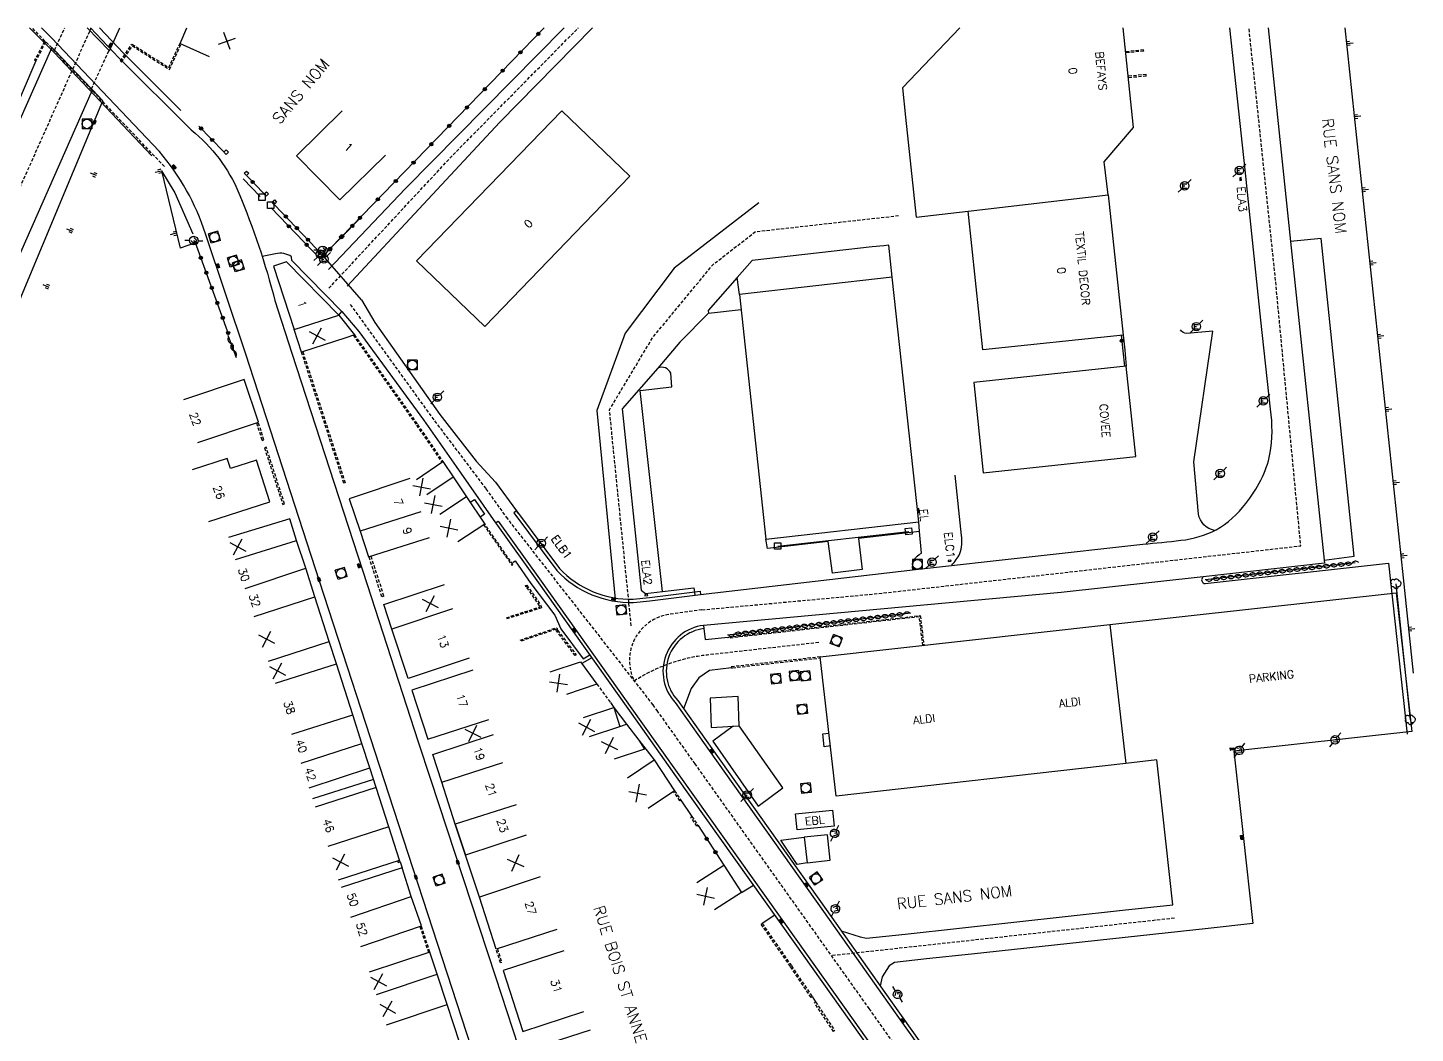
# Model space of a CAD drawing. Header units: millimetres. Extents: x 169000 to 170001, y 126000 to 127001.
# Drawn here: x 169343.9 to 169560.7, y 126842.9 to 127000 of the extents above; entities that cross this region are included whole.
import ezdxf
from ezdxf.enums import TextEntityAlignment as Align

# ---------------------------------------------------------------- set-up
doc = ezdxf.new("R2010")
doc.units = ezdxf.units.MM
doc.linetypes.add('DASHED', pattern=[0.75, 0.5, -0.25])
doc.layers.get('0').update_dxf_attribs({"linetype": 'CONTINUOUS'})
for name, color, linetype in [('W0001', 6, 'DASHED'), ('W0008', 7, 'CONTINUOUS'), ('W0100', 7, 'CONTINUOUS'), ('W0112', 1, 'DASHED'), ('W0120', 7, 'CONTINUOUS'), ('W0122', 7, 'DASHED'), ('W0211', 2, 'CONTINUOUS'), ('W0300', 7, 'CONTINUOUS'), ('W0302', 3, 'CONTINUOUS'), ('W0310', 3, 'CONTINUOUS'), ('W0322', 7, 'CONTINUOUS'), ('W0330', 7, 'CONTINUOUS'), ('W0334', 7, 'CONTINUOUS'), ('W0400', 7, 'CONTINUOUS'), ('W0420', 7, 'CONTINUOUS'), ('W0471', 7, 'CONTINUOUS'), ('W0984', 7, 'CONTINUOUS'), ('W0989', 7, 'CONTINUOUS'), ('W0991', 7, 'CONTINUOUS'), ('W1102', 7, 'CONTINUOUS')]:
    doc.layers.add(name, color=color, linetype=linetype)
doc.styles.get("Standard").update_dxf_attribs({"font": 'romans.shx', "width": 0.85})

# ---------------------------------------------------------------- blocks, each defined once
blk = doc.blocks.new('t211o')
at = {"color": 0, "linetype": 'Continuous'}
for p, q in [((-0.29, 0.5), (-0.29, 0)), ((0, 1), (0, 0)), ((0.29, 0.5), (0.29, 0))]:
    blk.add_line(p, q, dxfattribs=at)
blk = doc.blocks.new('t991o')
at = {"color": 0, "linetype": 'Continuous'}
for p, q in [((-1, 1), (1, -1)), ((-1, -1), (1, 1))]:
    blk.add_line(p, q, dxfattribs=at)
blk = doc.blocks.new('T400')
for p, q in [((-0.15, 0.3), (0.15, 0.3)), ((-0.15, -0.25), (-0.15, 0.3)), ((-0.15, 0.15), (0.15, 0.15)), ((-0.15, 0), (0.15, 0)), ((0.15, 0.3), (0.15, -0.25)), ((-0.15, -0.15), (0.15, -0.15)), ((-0.15, -0.25), (-0.15, -0.3)), ((-0.15, -0.3), (0.15, -0.3)), ((0.15, -0.3), (0.15, -0.25))]:
    blk.add_line(p, q)
blk = doc.blocks.new('T420')
for p, q in [((0.75, 0.75), (-0.75, 0.75)), ((-0.75, 0.75), (-0.75, -0.75)), ((0.75, 0.75), (0.75, -0.75)), ((0.75, -0.75), (-0.75, -0.75))]:
    blk.add_line(p, q)
blk.add_ellipse((0, 0), major_axis=(-0.53, 0.53), ratio=1, start_param=3.926991, end_param=10.210176)
blk = doc.blocks.new('T471')
for p, q in [((-0.333334, 0.333334), (-0.333334, -0.333334)), ((-0.333334, 0.333334), (0.333334, 0.333334)), ((-0.333334, 0), (0, 0)), ((0.500001, 0.500001), (1.000002, 1.000002)), ((-0.500001, -0.500001), (-1.000002, -1.000002)), ((-0.333334, -0.333334), (0.333334, -0.333334))]:
    blk.add_line(p, q)
blk.add_ellipse((0, 0), major_axis=(0.471405, 0.471405), ratio=1, start_param=5.4977871438, end_param=11.780972451)
blk = doc.blocks.new('t322o')
at = {"color": 0, "linetype": 'Continuous'}
for radius in [0.25, 0.15]:
    blk.add_circle((0, 0), radius, dxfattribs=at)
blk = doc.blocks.new('t310o')
at = {"color": 0, "linetype": 'Continuous'}
for centre, start, end in [((-0.5, 0.38), 216.8699, 323.1304), ((0.5, -0.37), 36.8699, 143.1303)]:
    blk.add_arc(centre, 0.625, start, end, dxfattribs=at)
blk = doc.blocks.new('T300')
for p, q in [((-0.8, 0.51), (-0.86, 0.34)), ((-0.86, 0.34), (-0.86, 0.17)), ((-0.86, 0.17), (-0.74, 0.06)), ((-0.69, 0.63), (-0.8, 0.51)), ((-0.8, -0.06), (-0.74, 0.06)), ((-0.74, 0.06), (-0.69, 0.11)), ((-0.57, 0.69), (-0.69, 0.63)), ((-0.46, 0.69), (-0.57, 0.69)), ((-0.29, 0.63), (-0.46, 0.69)), ((-0.29, 0.63), (-0.17, 0.74)), ((-0.23, 0.57), (-0.29, 0.63)), ((-0.17, 0.74), (-0.06, 0.8)), ((-0.06, 0.8), (0.06, 0.8)), ((0.06, 0.8), (0.23, 0.74)), ((0.23, 0.74), (0.34, 0.63)), ((0.34, 0.63), (0.4, 0.51)), ((0.46, 0.46), (0.34, 0.46)), ((0.4, 0.51), (0.4, 0.46)), ((0.57, 0.4), (0.46, 0.46)), ((0.57, 0.4), (0.69, 0.29)), ((0.69, 0.29), (0.74, 0.17)), ((0.74, 0.06), (0.69, -0.17)), ((0.74, 0.17), (0.74, 0.06)), ((-0.8, -0.17), (-0.8, -0.06)), ((-0.8, -0.23), (-0.8, -0.17)), ((-0.74, -0.34), (-0.8, -0.23)), ((-0.69, -0.4), (-0.74, -0.34)), ((-0.51, -0.46), (-0.69, -0.4)), ((-0.4, -0.46), (-0.51, -0.46)), ((-0.4, -0.46), (-0.34, -0.46)), ((-0.34, -0.46), (-0.34, -0.4)), ((-0.34, -0.51), (-0.34, -0.46)), ((-0.29, -0.63), (-0.34, -0.51)), ((-0.17, -0.74), (-0.29, -0.63)), ((-0.06, -0.8), (-0.17, -0.74)), ((0.06, -0.8), (-0.06, -0.8)), ((0.17, -0.74), (0.06, -0.8)), ((0.23, -0.69), (0.17, -0.74)), ((0.29, -0.46), (0.23, -0.46)), ((0.29, -0.63), (0.23, -0.69)), ((0.46, -0.4), (0.29, -0.46)), ((0.34, -0.51), (0.29, -0.63)), ((0.34, -0.51), (0.34, -0.46)), ((0.57, -0.34), (0.46, -0.4)), ((0.63, -0.29), (0.57, -0.34)), ((0.69, -0.17), (0.63, -0.29))]:
    blk.add_line(p, q)
blk = doc.blocks.new('t112o')
at = {"color": 0, "linetype": 'Continuous'}
for p, q in [((-0.5, 0.5), (0.5, 0.5)), ((-0.5, -0.5), (-0.5, 0.5)), ((0.5, 0.5), (0.5, -0.5)), ((0.5, -0.5), (-0.5, -0.5))]:
    blk.add_line(p, q, dxfattribs=at)

msp = doc.modelspace()

# ---------------------------------------------------------------- linework, layer by layer
at = {"layer": 'W0001'}
msp.add_lwpolyline([(169253.72, 126774.11), (169282.42, 126839.21), (169301.69, 126882.71), (169317.47, 126918.37), (169333.82, 126955.18), (169353.82, 127000)], dxfattribs=at)
at = {"layer": 'W0001', "flags": 128}
for points in [[(169390.94, 126959.3), (169398.35, 126967.26), (169410.28, 126980.07), (169429.92, 127000)], [(169449.23, 126909.07), (169476.74, 126911.61), (169484.95, 126912.53), (169518.47, 126916.32), (169542.78, 126919.06), (169538.85, 126960.47), (169534.7, 127000)], [(169438.17, 126906.58), (169437.69, 126911.43), (169434.78, 126940.32), (169441.51, 126951.57), (169450.99, 126963.04), (169457.59, 126968.15), (169468.26, 126969.35), (169479.92, 126970.65)], [(169523.05, 126860.89), (169469.43, 126855.03)]]:
    msp.add_lwpolyline(points, dxfattribs=at)
at = {"layer": 'W0001'}
msp.add_lwpolyline([(169394.28, 126956.77), (169407.01, 126939.17), (169415.47, 126927.98), (169418.62, 126923.56), (169441.55, 126894.23), (169442.17, 126893.35), (169448.09, 126885.03), (169466.35, 126859.36), (169475.3, 126846.77), (169494.34, 126819.94), (169499.08, 126813.27), (169502.34, 126808.55, -0.063994), (169506.82, 126798.84), (169507.98, 126793.52), (169510.99, 126774.3), (169515.48, 126745.45), (169518.56, 126729.46), (169522.15, 126710.87, -0.231483), (169517.92, 126690.83, -0.13711), (169506.75, 126683.21), (169502.57, 126681.85)], format="xyb", dxfattribs=at)
at = {"layer": 'W0001', "flags": 128}
for points in [[(169449.23, 126909.07), (169444.17, 126908.36, 0.51001), (169438.64, 126897.95, -0.210355)], [(169467.47, 126903.96), (169450.05, 126902.01, 0.115489), (169438.64, 126897.95, 2.273641)]]:
    msp.add_lwpolyline(points, format="xyb", dxfattribs=at)
at = {"layer": 'W0008'}
for p, q in [((169356.68, 126996.38), (169358.28, 127000)), ((169347.65, 126996.93), (169348.07, 126996.49)), ((169356.68, 126996.38), (169356.61, 126996.45)), ((169353.84, 126990.48), (169354, 126990.31)), ((169354, 126990.31), (169355.64, 126988.6)), ((169396.04, 126957.48), (169390.07, 126964.37)), ((169455.08, 126958.33), (169454.75, 126960.98)), ((169450.27, 126955.43), (169455.34, 126955.98)), ((169483.21, 126921.32), (169483.1, 126922.82))]:
    msp.add_line(p, q, dxfattribs=at)
for points in [[(169499.55, 126587.49, 0.010625), (169490.97, 126605.98, -0.021146), (169474.46, 126653.36), (169462.6, 126689.69), (169451.25, 126724.41), (169443.9, 126746.88), (169435.96, 126771.14), (169430.48, 126787.87), (169421.45, 126815.37), (169410.21, 126849.91), (169400.36, 126880.11), (169389.49, 126913.53), (169377.94, 126949), (169371.64, 126967.8, 0.102233), (169364.46, 126980.66), (169347.6, 126998.44), (169346.05, 127000)], [(169353.68, 127000), (169358.14, 126995.28), (169369.45, 126984.04, -0.124894), (169376.87, 126974.17, -0.037063), (169382.5, 126957.39), (169385.16, 126949.17), (169396.9, 126913.01), (169404.88, 126888.43), (169406.8, 126882.61), (169416.96, 126851.73), (169427.6, 126819.23), (169453.71, 126739.56), (169462.97, 126711.08), (169471.88, 126683.79)], [(169392.47, 126955.1), (169392.98, 126955.65), (169385.13, 126963.66), (169385.12, 126964.22, 0.216833), (169382.6, 126964.69), (169380.52, 126964.29)], [(169420.24, 126924.51), (169419.83, 126924.2), (169426.57, 126915.2, 0.212337), (169438.53, 126910.21), (169441.07, 126910.47), (169448.99, 126911.49)], [(169416.99, 126922.66), (169417.4, 126922.93), (169423.83, 126913.92), (169429.71, 126905.65), (169439.7, 126891.6), (169445.62, 126883.27), (169463.88, 126857.61), (169472.83, 126845.02), (169491.87, 126818.18), (169496.59, 126811.53), (169499.8, 126806.88, -0.06272), (169503.89, 126798.06), (169505, 126792.96), (169508, 126773.83), (169512.49, 126744.93), (169515.58, 126728.89), (169519.2, 126710.21, -0.231824), (169515.56, 126692.74, -0.136305), (169505.8, 126686.09), (169501.69, 126684.74)], [(169449.46, 126906.64, 0.608473), (169445.04, 126894.57), (169450.37, 126887.1), (169468.23, 126861.95), (169478.28, 126847.72), (169497.47, 126820.71), (169502.81, 126813.25, -0.102497), (169510.38, 126796.72), (169511.33, 126791.73), (169513.97, 126774.87), (169517.99, 126748.43), (169518.48, 126745.38), (169519.06, 126742.36), (169521.43, 126730.34), (169524.37, 126715.35), (169527.68, 126698.31, -0.235314), (169524.69, 126687.57, -0.048632), (169519.42, 126684.29), (169503.43, 126679.04)]]:
    msp.add_lwpolyline(points, format="xyb", dxfattribs=at)
at = {"layer": 'W0008', "flags": 128}
for points in [[(169390.89, 126962.22), (169402.92, 126974.88), (169427.69, 127000)], [(169432.15, 127000), (169417.63, 126985.27), (169393.78, 126959.64)], [(169458.11, 126972.65), (169444.91, 126962.44), (169437.23, 126952.28), (169432.81, 126940.19), (169435.65, 126910.72)], [(169478.95, 126961.04), (169478.41, 126966.04), (169477.63, 126965.95), (169475.84, 126965.75), (169457.07, 126963.65), (169454.75, 126960.98), (169450.21, 126955.85), (169450.27, 126955.43), (169445.79, 126950.86), (169442.32, 126946.83)], [(169546.45, 126916.84), (169551.15, 126917.47), (169545.97, 126967.09), (169541.16, 126966.62)], [(169515.01, 126952), (169515.28, 126949.61), (169515.52, 126947.15)], [(169527.51, 126914.24), (169505.35, 126911.78), (169449.46, 126906.64)], [(169454.1, 126890.89), (169450.92, 126888.54), (169458.02, 126878.42), (169461.85, 126881.24), (169455.02, 126890.94)], [(169465.65, 126869.57), (169464.11, 126869.28), (169461.54, 126873.1), (169465.22, 126873.55)]]:
    msp.add_lwpolyline(points, dxfattribs=at)
for points in [[(169448.99, 126911.49), (169482.6, 126915.36), (169518.13, 126919.33, 0.0074), (169524.05, 126919.93, 0.0898), (169529.58, 126921.57, 0.0996), (169534.18, 126925.66, 0.0517), (169536.55, 126929.34, 0.0666), (169537.97, 126933.4, 0.0765), (169538.07, 126940.42), (169536.54, 126954.31), (169534.09, 126977.78), (169531.71, 127000)], [(169537.68, 127000), (169541.16, 126966.62), (169546.45, 126916.84), (169546.49, 126916.36), (169527.51, 126914.24, 0.1407), (169527.29, 126913.74, 0.213), (169527.51, 126913.29, 0.2063), (169527.87, 126913.16), (169556.49, 126916.34), (169559.42, 126889.65)], [(169529.29, 126921.47, -0.3128), (169526.81, 126924.02), (169526.09, 126932.2), (169529.02, 126952.58), (169524.97, 126952.23, -0.2237), (169523.97, 126952.83)], [(169443.07, 126911.93), (169439.57, 126943.32), (169444.54, 126943.9), (169444.36, 126946.02, 0.4285), (169442.32, 126946.83), (169436.75, 126940.46), (169439.73, 126912.13), (169440.39, 126911.61), (169443.07, 126911.93), (169447.98, 126912.5), (169448.13, 126911.43)], [(169488.25, 126916.07, 0.0831), (169489.53, 126917.85, 0.1221), (169489.77, 126920.68), (169488.78, 126930.11)], [(169482.15, 126915.31, -0.3262), (169483.51, 126917.94), (169483.21, 126921.32), (169473.67, 126920.19), (169474.24, 126915.37), (169469.6, 126914.78), (169468.95, 126919.72), (169459.47, 126918.67), (169459.23, 126920.1)]]:
    msp.add_lwpolyline(points, format="xyb", dxfattribs=at)
at = {"layer": 'W0008'}
for points in [[(169347.65, 126996.93), (169328.18, 126953), (169314.7, 126922.65)], [(169305.58, 126881.02), (169320.25, 126914.09), (169339.45, 126957.37), (169354, 126990.31)], [(169308.64, 126880.54), (169322.12, 126910.98), (169341.64, 126954.98), (169355.64, 126988.6)], [(169396.04, 126957.48), (169398.13, 126953.96), (169408.3, 126939.58), (169413.96, 126932.28), (169416.95, 126929.02), (169420.24, 126924.51)], [(169392.98, 126955.65), (169395.61, 126952.56), (169405.72, 126938.76), (169410.81, 126931.47), (169416.99, 126922.66)], [(169512.97, 126906.77), (169557.7, 126911.74), (169560.11, 126890.06), (169532.34, 126886.98), (169533.77, 126873.79), (169535.27, 126860.07), (169528.31, 126859.31), (169491.34, 126855.27), (169484.33, 126854.53), (169479.3, 126853.98), (169478.46, 126853.45), (169477.4, 126851.75), (169477.06, 126850.31)], [(169470.97, 126858.92), (169473.94, 126857.97), (169474.94, 126857.8), (169480.95, 126858.4), (169514.94, 126862.15), (169522.81, 126863.01), (169521.16, 126877.67), (169520.3, 126885.65), (169515.43, 126885.08)]]:
    msp.add_lwpolyline(points, dxfattribs=at)
at = {"layer": 'W0008', "flags": 128}
msp.add_lwpolyline([(169454.86, 126895.52), (169450.49, 126895.29), (169450.65, 126890.71), (169455.02, 126890.94)], close=True, dxfattribs=at)
at = {"layer": 'W0100'}
for p, q in [((169367.69, 126997.55), (169368.77, 127000)), ((169367.69, 126997.55), (169372.26, 126995.52)), ((169410.68, 126875.56), (169412.27, 126870.72))]:
    msp.add_line(p, q, dxfattribs=at)
at = {"layer": 'W0100', "flags": 128}
for points in [[(169489.5, 127000), (169480.56, 126990.62), (169481.04, 126986.02), (169482.67, 126970.4), (169490.82, 126971.35)], [(169512.7, 126973.91), (169512.06, 126979.04), (169516.64, 126984.41), (169515.02, 127000)], [(169512.7, 126973.91), (169515.01, 126952), (169493.1, 126949.69), (169490.82, 126971.35)]]:
    msp.add_lwpolyline(points, dxfattribs=at)
at = {"layer": 'W0100'}
for points in [[(169399.78, 126980.12), (169392.65, 126973.11), (169385.88, 126980), (169393.01, 126987.01)], [(169392.47, 126955.1), (169384.32, 126963.42), (169382.28, 126962.75), (169385.53, 126952.87), (169392.47, 126955.1)], [(169393.61, 126951.54), (169386.67, 126949.32), (169385.53, 126952.87), (169392.47, 126955.1)], [(169392.47, 126955.12), (169394.93, 126952.03), (169393.61, 126951.54)], [(169370.44, 126935.21), (169379.92, 126938.37), (169377.7, 126945.04), (169368.21, 126941.88)], [(169372.21, 126922.87), (169381.72, 126925.95), (169379.62, 126932.45), (169375.58, 126931.14), (169375.07, 126932.71), (169369.6, 126930.94)], [(169404.63, 126929.42), (169408.76, 126932.23), (169410.37, 126929.87), (169412.46, 126926.73), (169415.28, 126922.45), (169411.1, 126919.7)], [(169403.6, 126929.61), (169394.13, 126926.42), (169395.83, 126921.36), (169397.11, 126917.34), (169406.64, 126920.37)], [(169387.84, 126881.28), (169397.35, 126884.39), (169396.11, 126888.18), (169394.66, 126892.68), (169392.12, 126900.64), (169391.01, 126904.14), (169388.77, 126911.08), (169387.35, 126915.56), (169385.89, 126919.91), (169384.83, 126923.31), (169375.28, 126920.35)], [(169412.84, 126901.51), (169403.34, 126898.36), (169400.78, 126906.07), (169399.51, 126909.9), (169409, 126913.05)], [(169449.53, 126906.14), (169449.71, 126904.41), (169453.33, 126904.8)], [(169425.52, 126899.36), (169430.26, 126900.96), (169432.82, 126897.47), (169428.09, 126895.86)], [(169413.42, 126899.62), (169403.91, 126896.51), (169406.41, 126888.85), (169415.92, 126891.95)], [(169453.83, 126900), (169450.38, 126899.6), (169448.73, 126898.45), (169447.55, 126896.8), (169446.34, 126893.6)], [(169430.74, 126892.23), (169435.47, 126893.83), (169436.4, 126890.86), (169437.45, 126891.19), (169439.38, 126888.71), (169440.23, 126887.32), (169435.5, 126885.72)], [(169426.58, 126859.14), (169417.06, 126856.07), (169414.45, 126864.17), (169412.27, 126870.72), (169410.68, 126875.56), (169408.57, 126882.17), (169407.16, 126886.48), (169416.66, 126889.6)], [(169437.59, 126882.83), (169441.75, 126885.61), (169444.96, 126880.81), (169440.81, 126878.03)], [(169392.46, 126866.88), (169401.97, 126869.97), (169400.29, 126875.15), (169398.31, 126881.29), (169388.79, 126878.23)], [(169403.81, 126864.29), (169402.4, 126868.74), (169392.87, 126865.71)], [(169448.43, 126866.47), (169452.64, 126869.18), (169455.4, 126864.89), (169451.19, 126862.19)], [(169395.93, 126856.45), (169405.39, 126859.69), (169403.81, 126864.29)], [(169401.92, 126838.23), (169411.42, 126841.36), (169409.44, 126847.39), (169407.86, 126852.13), (169406.73, 126855.58), (169397.23, 126852.46)], [(169427.66, 126855.81), (169418.16, 126852.71), (169421.25, 126843.22), (169430.76, 126846.32)], [(169431.74, 126843.41), (169422.24, 126840.31), (169425.06, 126831.65), (169425.98, 126828.85), (169427.13, 126825.2), (169428.32, 126821.54), (169429.67, 126817.6), (169431.15, 126813.11), (169433.47, 126806), (169436.42, 126797), (169437.23, 126794.61), (169446.7, 126797.82)]]:
    msp.add_lwpolyline(points, dxfattribs=at)
at = {"layer": 'W0100', "flags": 128}
for points in [[(169415.29, 126953.32), (169437.97, 126976.79), (169427.31, 126987.04), (169404.64, 126963.6)], [(169533.51, 126976.17), (169533.48, 126976.59), (169533.24, 126976.57), (169533.26, 126976.15)], [(169455.08, 126958.33), (169459.23, 126920.1), (169483.1, 126922.82), (169478.95, 126961.04)], [(169493.18, 126930.48), (169517.01, 126933.02), (169515.52, 126947.15), (169491.69, 126944.6)], [(169482.95, 126924.26), (169483.2, 126924.28), (169483.13, 126924.89), (169482.88, 126924.86)], [(169487.67, 126916.8), (169487.71, 126916.6), (169488.15, 126916.66), (169488.11, 126916.85)], [(169440.73, 126911.51), (169440.28, 126911.43), (169440.31, 126911.25), (169440.76, 126911.33)], [(169468.84, 126873.93), (169465.22, 126873.55), (169465.65, 126869.57), (169469.27, 126869.95)]]:
    msp.add_lwpolyline(points, close=True, dxfattribs=at)
at = {"layer": 'W0100'}
for points in [[(169424.26, 126919.19), (169424.47, 126918.81), (169424.64, 126918.91), (169424.43, 126919.29)], [(169470.18, 126879.95), (169467.72, 126901.72), (169512.97, 126906.77), (169515.43, 126885.08)], [(169464.1, 126874.68), (169463.82, 126877.2), (169469.61, 126877.78), (169469.89, 126875.27)]]:
    msp.add_lwpolyline(points, close=True, dxfattribs=at)
at = {"layer": 'W0112'}
for p, q in [((169348.07, 126996.49), (169349.68, 127000)), ((169346.49, 126997.84), (169344.97, 126994.92)), ((169346.67, 126997.75), (169345.15, 126994.83)), ((169346.67, 126997.75), (169346.49, 126997.84)), ((169353.84, 126990.48), (169356.61, 126996.45)), ((169518.22, 126996.54), (169515.41, 126996.25)), ((169518.24, 126996.35), (169515.43, 126996.05)), ((169518.24, 126996.35), (169518.22, 126996.54)), ((169345.15, 126994.83), (169344.97, 126994.92)), ((169358.39, 126994.76), (169358.56, 126994.65)), ((169518.63, 126992.71), (169515.81, 126992.42)), ((169518.65, 126992.46), (169515.84, 126992.17)), ((169518.65, 126992.46), (169518.63, 126992.71)), ((169406.54, 126855.51), (169405.2, 126859.63)), ((169406.73, 126855.58), (169405.39, 126859.69))]:
    msp.add_line(p, q, dxfattribs=at)
for points in [[(169358.39, 126994.76), (169360.18, 126997.44), (169365.93, 126993.79), (169367.69, 126997.55)], [(169358.56, 126994.65), (169360.24, 126997.17), (169366.02, 126993.49), (169367.87, 126997.47)], [(169385.72, 126952.93), (169385.72, 126952.93)], [(169394.74, 126951.96), (169404.62, 126937.93), (169408.6, 126932.12)], [(169394.93, 126952.03), (169404.78, 126938.04), (169408.76, 126932.23)], [(169386.87, 126949.38), (169393.48, 126928.92), (169393.29, 126928.86), (169386.68, 126949.32)], [(169379.62, 126938.26), (169380.51, 126935.52), (169380.8, 126935.61), (169379.91, 126938.35)], [(169415.11, 126922.34), (169419.43, 126916.18), (169419.54, 126916.01), (169419.7, 126916.14), (169415.28, 126922.45)], [(169397.49, 126917.45), (169399.52, 126911.19), (169399.23, 126911.1), (169397.2, 126917.36)], [(169418.67, 126907.84), (169423.92, 126909.52), (169423.87, 126909.68), (169421.79, 126912.71), (169421.72, 126912.68), (169421.66, 126912.87), (169421.87, 126912.94), (169424.05, 126909.77), (169424.18, 126909.39), (169418.74, 126907.65)], [(169483.73, 126903.51), (169483.19, 126907.98), (169453.35, 126904.63), (169453.33, 126904.8), (169483.34, 126908.17), (169483.9, 126903.53)], [(169420.81, 126904.34), (169426.54, 126906.28), (169426.68, 126905.88), (169429.58, 126902.04), (169429.42, 126901.92), (169426.51, 126905.79), (169426.42, 126906.03), (169420.87, 126904.15)], [(169467.72, 126901.72), (169453.81, 126900.17), (169453.83, 126900), (169454, 126900.02), (169467.74, 126901.55)], [(169432.82, 126897.47), (169434.92, 126894.59)], [(169444.96, 126880.81), (169445.95, 126879.33), (169445.79, 126879.22), (169444.79, 126880.7)], [(169401.68, 126869.87), (169401.78, 126869.59), (169402.06, 126869.69), (169401.97, 126869.97)], [(169466.28, 126848.53), (169463.05, 126853.36), (169458.47, 126859.95), (169458.64, 126860.06), (169463.21, 126853.47), (169466.45, 126848.65), (169466.28, 126848.53)], [(169417.26, 126856.13), (169417.95, 126854), (169417.76, 126853.94), (169417.06, 126856.07)]]:
    msp.add_lwpolyline(points, dxfattribs=at)
for points in [[(169375.24, 126980.56), (169374.88, 126980.22), (169374.54, 126980.58), (169374.9, 126980.92)], [(169378.41, 126977.27), (169378.05, 126976.92), (169377.72, 126977.26), (169378.08, 126977.61)], [(169381.51, 126974.05), (169381.15, 126973.7), (169380.82, 126974.04), (169381.18, 126974.39)], [(169382.76, 126972.75), (169382.4, 126972.4), (169382.07, 126972.75), (169382.43, 126973.1)], [(169380.87, 126934.37), (169383.73, 126925.54), (169384.01, 126925.63), (169381.16, 126934.46)], [(169447.48, 126876.7), (169447.66, 126876.8), (169448.61, 126875.39), (169448.44, 126875.28)], [(169469.8, 126843.22), (169466.81, 126847.7), (169466.98, 126847.81), (169469.96, 126843.34)]]:
    msp.add_lwpolyline(points, close=True, dxfattribs=at)
at = {"layer": 'W0120'}
for p, q in [((169356.61, 126996.45), (169353.16, 127000)), ((169348.07, 126996.49), (169353.84, 126990.48))]:
    msp.add_line(p, q, dxfattribs=at)
for points in [[(169363.27, 126980.01), (169348, 126996.14), (169344.19, 127000)], [(169367.8, 126987.08), (169358.86, 126996.01), (169355.09, 127000)]]:
    msp.add_lwpolyline(points, dxfattribs=at)
at = {"layer": 'W0122'}
for p, q in [((169348.16, 126996.31), (169344.55, 127000)), ((169365.25, 126978.31), (169348.16, 126996.31))]:
    msp.add_line(p, q, dxfattribs=at)
at = {"layer": 'W0211'}
msp.add_line((169364.79, 126977.66), (169367.72, 126965.59), dxfattribs=at)
at = {"layer": 'W0211', "flags": 128}
msp.add_lwpolyline([(169549.69, 127000), (169558.77, 126914.07), (169560.35, 126899.16)], dxfattribs=at)
at = {"layer": 'W0211'}
msp.add_lwpolyline([(169345.15, 126994.83), (169338.84, 126980.2), (169329.77, 126960.02), (169326.27, 126953.58), (169325.05, 126953.15)], dxfattribs=at)
at = {"layer": 'W0302'}
msp.add_line((169559.93, 126891.89), (169557.68, 126913.13), dxfattribs=at)
at = {"layer": 'W0310'}
for p, q in [((169376.49, 126948.42), (169375.18, 126951.91)), ((169551.27, 126916.41), (169527.84, 126913.74)), ((169481.87, 126908.56), (169453.2, 126905.12))]:
    msp.add_line(p, q, dxfattribs=at)
at = {"layer": 'W0322'}
for p, q in [((169374.45, 126980.66), (169370.64, 126984.62)), ((169377.55, 126976.41), (169380.22, 126973.65)), ((169380.76, 126974.1), (169378.1, 126976.89)), ((169461.07, 126919.03), (169481.53, 126921.32))]:
    msp.add_line(p, q, dxfattribs=at)
at = {"layer": 'W0322', "flags": 128}
for points in [[(169381.92, 126971.86), (169389.57, 126963.9), (169401.1, 126975.76), (169424.59, 127000)], [(169514.74, 126951.97), (169515, 126949.51), (169515.26, 126947.12)]]:
    msp.add_lwpolyline(points, dxfattribs=at)
at = {"layer": 'W0322'}
for points in [[(169395.7, 126970.17), (169390.07, 126964.37), (169382.49, 126972.31)], [(169375.33, 126952.01), (169370.1, 126966.41), (169367.72, 126965.59)], [(169448.61, 126875.39), (169452.64, 126869.18)]]:
    msp.add_lwpolyline(points, dxfattribs=at)
at = {"layer": 'W0330'}
msp.add_line((169397.9, 126882.57), (169388.38, 126879.52), dxfattribs=at)
at = {"layer": 'W0334'}
for p, q in [((169364.79, 126977.66), (169366.89, 126974.19)), ((169366.89, 126974.19), (169369.7, 126967.83)), ((169398.31, 126881.29), (169397.35, 126884.39)), ((169402.06, 126869.69), (169402.4, 126868.74))]:
    msp.add_line(p, q, dxfattribs=at)
for points in [[(169413.02, 126925.88), (169413.68, 126926.33), (169415.25, 126924), (169414.57, 126923.53)], [(169419.67, 126916.45), (169420.05, 126916.74), (169422.47, 126913.17), (169426.23, 126908.25), (169427.17, 126906.11), (169430.67, 126901.39), (169431.7, 126902.02)], [(169432.01, 126901.58), (169430.48, 126900.67)], [(169434.92, 126894.59), (169435.47, 126893.83), (169437.45, 126891.19)], [(169469.29, 126887.8), (169468.31, 126887.68), (169468.1, 126889.69), (169469.07, 126889.79)], [(169439.38, 126888.71), (169441.75, 126885.61)], [(169455.4, 126864.89), (169457.27, 126866.06)], [(169460.62, 126861.36), (169458.64, 126860.06)]]:
    msp.add_lwpolyline(points, dxfattribs=at)
for points in [[(169420.55, 126924.11), (169420.24, 126924.51), (169426.96, 126915.53, 0.211508), (169438.5, 126910.72), (169441.01, 126910.98), (169448.93, 126911.99), (169448.99, 126911.49)], [(169416.99, 126922.66), (169417.28, 126922.26), (169423.43, 126913.63), (169429.32, 126905.37), (169439.31, 126891.32), (169445.22, 126882.99), (169463.48, 126857.33), (169472.43, 126844.73), (169491.48, 126817.9), (169496.2, 126811.25), (169499.4, 126806.62, -0.062501), (169503.42, 126797.93), (169504.52, 126792.87), (169507.52, 126773.76), (169512.01, 126744.85), (169515.1, 126728.8), (169518.72, 126710.11, -0.231881), (169515.19, 126693.05, -0.136155), (169505.64, 126686.55), (169485.27, 126679.88), (169482.75, 126679.1, -0.31726), (169480.48, 126680.11), (169480.15, 126680.91), (169478.48, 126685.98)], [(169449.46, 126906.64), (169449.53, 126906.14, 0.61003), (169445.44, 126894.89), (169450.79, 126887.4), (169468.64, 126862.24), (169478.69, 126848.02), (169497.88, 126821.01)]]:
    msp.add_lwpolyline(points, format="xyb", dxfattribs=at)
at = {"layer": 'W0334', "flags": 128}
for points in [[(169445.95, 126879.33), (169447.66, 126876.8)], [(169466.45, 126848.65), (169466.98, 126847.81)]]:
    msp.add_lwpolyline(points, dxfattribs=at)
at = {"layer": 'W1102'}
for p, q in [((169490.82, 126971.35), (169512.7, 126973.91)), ((169381.72, 126925.95), (169379.62, 126932.45)), ((169405.32, 126924.38), (169395.83, 126921.36)), ((169376.34, 126916.95), (169385.89, 126919.91)), ((169377.87, 126912.38), (169387.35, 126915.56)), ((169379.26, 126908.01), (169388.77, 126911.08)), ((169410.27, 126909.22), (169400.78, 126906.07)), ((169381.5, 126901.07), (169391.01, 126904.14)), ((169382.59, 126897.6), (169392.12, 126900.64)), ((169385.14, 126889.62), (169394.66, 126892.68)), ((169386.59, 126885.11), (169396.11, 126888.18)), ((169408.57, 126882.17), (169418.1, 126885.21)), ((169420.21, 126878.6), (169410.68, 126875.56)), ((169400.29, 126875.15), (169390.76, 126872.09)), ((169421.75, 126873.89), (169412.27, 126870.72)), ((169423.94, 126867.34), (169414.45, 126864.17)), ((169394.35, 126861.05), (169403.81, 126864.29)), ((169398.37, 126848.97), (169407.86, 126852.13)), ((169399.94, 126844.26), (169409.44, 126847.39))]:
    msp.add_line(p, q, dxfattribs=at)
at = {"layer": 'W1102', "flags": 128}
for points in [[(169406.22, 126927.08), (169410.37, 126929.87)], [(169412.46, 126926.73), (169408.3, 126923.97)], [(169431.66, 126889.26), (169436.4, 126890.86)]]:
    msp.add_lwpolyline(points, dxfattribs=at)

# ---------------------------------------------------------------- block references
at = {"layer": 'W0112'}
for p in [(169380.51, 126973.53), (169381.84, 126972.28), (169461.07, 126919.03)]:
    msp.add_blockref('t112o', p, dxfattribs=at)
at = {"layer": 'W0112', "rotation": 7.38374551877448}
msp.add_blockref('t112o', (169481.53, 126921.32), dxfattribs=at)
at = {"layer": 'W0211'}
for p, rotation in [((169549.95, 126997.5), 276.0342747774369), ((169551.16, 126986.06), 276.0342747774369), ((169354.56, 126976.95), 67.07875872640564), ((169364.79, 126977.66), 103.6181517056066), ((169552.37, 126974.63), 276.0342747774369), ((169350.87, 126968.22), 67.07875872640564), ((169367.15, 126967.94), 103.6181517056066), ((169553.58, 126963.19), 276.0342747774369), ((169347.17, 126959.5), 67.07875872640564), ((169554.79, 126951.75), 276.0342747774369), ((169556, 126940.32), 276.0342747774369), ((169557.21, 126928.88), 276.0342747774369), ((169558.41, 126917.45), 276.0342747774369), ((169559.62, 126906.01), 276.0342747774369)]:
    msp.add_blockref('t211o', p, dxfattribs=dict(at, rotation=rotation))
at = {"layer": 'W0300'}
for p in [(169557.68, 126913.13), (169559.93, 126891.89)]:
    msp.add_blockref('T300', p, dxfattribs=at)
at = {"layer": 'W0310'}
for p, rotation in [((169375.62, 126950.74), 110.5110650078139), ((169376.06, 126949.57), 110.5110650078139), ((169538.17, 126914.92), 186.4973594766284), ((169539.32, 126915.05), 186.4973594766284), ((169540.47, 126915.18), 186.4973594766284), ((169541.61, 126915.31), 186.4973594766284), ((169542.76, 126915.44), 186.4973594766284), ((169543.91, 126915.57), 186.4973594766284), ((169545.06, 126915.7), 186.4973594766284), ((169546.2, 126915.83), 186.4973594766284), ((169547.35, 126915.96), 186.4973594766284), ((169548.5, 126916.09), 186.4973594766284), ((169549.65, 126916.22), 186.4973594766284), ((169550.79, 126916.36), 186.4973594766284), ((169528.99, 126913.87), 186.4973594766284), ((169530.14, 126914), 186.4973594766284), ((169531.29, 126914.13), 186.4973594766284), ((169532.43, 126914.26), 186.4973594766284), ((169533.58, 126914.39), 186.4973594766284), ((169534.73, 126914.53), 186.4973594766284), ((169535.88, 126914.66), 186.4973594766284), ((169537.02, 126914.79), 186.4973594766284), ((169480.72, 126908.42), 186.8388168766846), ((169462.38, 126906.22), 186.8388168766846), ((169463.52, 126906.36), 186.8388168766846), ((169464.67, 126906.5), 186.8388168766846), ((169465.82, 126906.63), 186.8388168766846), ((169466.96, 126906.77), 186.8388168766846), ((169468.11, 126906.91), 186.8388168766846), ((169469.26, 126907.05), 186.8388168766846), ((169470.4, 126907.18), 186.8388168766846), ((169471.55, 126907.32), 186.8388168766846), ((169472.7, 126907.46), 186.8388168766846), ((169473.84, 126907.6), 186.8388168766846), ((169474.99, 126907.73), 186.8388168766846), ((169476.14, 126907.87), 186.8388168766846), ((169477.28, 126908.01), 186.8388168766846), ((169478.43, 126908.15), 186.8388168766846), ((169479.58, 126908.28), 186.8388168766846), ((169454.35, 126905.26), 186.8388168766846), ((169455.49, 126905.4), 186.8388168766846), ((169456.64, 126905.53), 186.8388168766846), ((169457.79, 126905.67), 186.8388168766846), ((169458.93, 126905.81), 186.8388168766846), ((169460.08, 126905.95), 186.8388168766846), ((169461.23, 126906.08), 186.8388168766846)]:
    msp.add_blockref('t310o', p, dxfattribs=dict(at, rotation=rotation))
at = {"layer": 'W0322'}
for p, rotation in [((169423.66, 126999.04), 45.90050552342815), ((169420.87, 126996.17), 45.90050552342815), ((169418.09, 126993.29), 45.90050552342815), ((169415.3, 126990.42), 45.90050552342815), ((169412.52, 126987.55), 45.90050552342815), ((169370.98, 126984.27), 133.9151316817762), ((169409.74, 126984.68), 45.90050552342815), ((169372.71, 126982.47), 133.9151316817762), ((169406.95, 126981.8), 45.90050552342815), ((169404.17, 126978.93), 45.90050552342815), ((169379.03, 126975.91), 133.6917015796305), ((169401.39, 126976.06), 45.90050552342815), ((169398.6, 126973.19), 45.82006884797929), ((169384.21, 126970.51), 133.682402873653), ((169394.61, 126969.05), 225.8033498496951), ((169395.81, 126970.32), 45.82006884797929), ((169384.69, 126968.98), 313.8619006989883), ((169385.94, 126968.7), 133.682402873653), ((169387.67, 126966.89), 133.682402873653), ((169392.87, 126967.26), 225.8033498496951), ((169393.02, 126967.45), 45.82006884797929), ((169370.08, 126966.4), 198.9640488548356), ((169387.46, 126966.1), 313.8619006989883), ((169389.39, 126965.08), 133.682402873653), ((169391.13, 126965.47), 225.8033498496951), ((169370.94, 126964.07), 109.9684034275124), ((169390.24, 126964.58), 45.82006884797929), ((169371.8, 126961.72), 109.9684034275124), ((169372.65, 126959.37), 109.9684034275124), ((169373.51, 126957.02), 109.9684034275124), ((169374.36, 126954.67), 109.9684034275124), ((169375.21, 126952.32), 109.9684034275124), ((169514.83, 126951.1), 276.0305264518871), ((169449.97, 126873.29), 302.9454508564485), ((169451.33, 126871.2), 302.9454508564485)]:
    msp.add_blockref('t322o', p, dxfattribs=dict(at, rotation=rotation))
at = {"layer": 'W0400'}
for p, rotation in [((169356.81, 126997.25), 152.5130504738189), ((169354.3, 126985.21), 153.2833045668996), ((169366.76, 126978.24), 215.1040667056066), ((169373.64, 126962.77), 198.3630567056065), ((169395.63, 126915.95), 17.98402841255006), ((169389.39, 126913.84), 17.9822077521553), ((169435.41, 126910.72), 259.5943760135187), ((169429.24, 126905.85), 37.85573521163057), ((169450.76, 126886.97), 35.518433694776), ((169532.03, 126887.32), 276.672099301195), ((169533.55, 126873.55), 6.201273331542057), ((169411.08, 126869.6), 198.6495567056066), ((169404.53, 126867.31), 18.39705670560659), ((169465.52, 126866.11), 35.518433694776), ((169461.59, 126860.43), 35.518433694776), ((169480.58, 126844.9), 35.23884151029496)]:
    msp.add_blockref('T400', p, dxfattribs=dict(at, rotation=rotation))
at = {"layer": 'W0420'}
for p in [(169353.14, 126984.98), (169403.97, 126947.32), (169482.89, 126916.18)]:
    msp.add_blockref('T420', p, dxfattribs=at)
for p, rotation in [((169373.07, 126967.28), 286.7354567056066), ((169376.02, 126963.55), 286.7354567056066), ((169376.8, 126962.8), 286.7354567056066), ((169392.87, 126914.76), 286.7354567056066), ((169436.62, 126909.04), 5.923908629610032), ((169470.23, 126904.25), 249.331073057359), ((169460.78, 126898.29), 5.753494808188861), ((169463.66, 126898.76), 5.753494808188861), ((169465.38, 126898.73), 5.753494808188861), ((169464.88, 126893.53), 5.753494808188861), ((169465.45, 126881.22), 5.753494808188861), ((169408.17, 126866.85), 288.3970567056065), ((169467.06, 126867.08), 305.370964031339)]:
    msp.add_blockref('T420', p, dxfattribs=dict(at, rotation=rotation))
at = {"layer": 'W0471'}
for p in [(169533.19, 126977.69), (169524.65, 126975.29), (169389.61, 126964.63), (169390.17, 126963.87), (169526.47, 126953.31), (169407.89, 126942.27), (169536.93, 126941.73), (169530.19, 126930.36), (169424.11, 126919.46), (169519.64, 126920.42), (169485.17, 126916.52), (169456.28, 126880.14)]:
    msp.add_blockref('T471', p, dxfattribs=at)
for p, rotation in [((169369.84, 126966.75), 133.9276167056066), ((169390, 126965.22), 133.9276167056066), ((169548.15, 126888.76), 186.672099301195), ((169533.18, 126887.13), 186.672099301195), ((169469.96, 126874.15), 197.90032253423), ((169470.07, 126862.35), 197.90032253423), ((169479.78, 126849), 256.768121747993)]:
    msp.add_blockref('T471', p, dxfattribs=dict(at, rotation=rotation))
at = {"layer": 'W0991'}
for p, rotation in [((169375.03, 126997.91), 64.9574112532264), ((169389.11, 126951.88), 16.28073404658969), ((169405.42, 126928.25), 34.23231784973529), ((169407.26, 126925.52), 33.68922700451421), ((169409.7, 126921.83), 33.36187355837504), ((169376.72, 126918.9), 16.55745220245609), ((169406.77, 126910.07), 17.65004391101319), ((169381.21, 126904.5), 17.3251931144738), ((169382.91, 126899.55), 16.2863767524526), ((169426.8, 126897.61), 36.22789574183194), ((169431.2, 126890.74), 17.29003816396655), ((169413.43, 126889.79), 18.85291163428143), ((169434.76, 126887.89), 18.68487723249847), ((169439.2, 126880.43), 33.80092553064528), ((169392.77, 126869.68), 17.30649818803068), ((169420.09, 126869.56), 21.06581562250661), ((169449.81, 126864.33), 32.79407042319179), ((169398.69, 126851.01), 16.74162408577914), ((169400.11, 126846.75), 14.76780428259266)]:
    msp.add_blockref('t991o', p, dxfattribs=dict(at, rotation=rotation))

# ---------------------------------------------------------------- texts
at = {"layer": 'W0984'}
for s, rotation, p in [('BEFAYS', 275.2856, (169511.6, 126993.25)), ('ELA3', 274.0982, (169533.6, 126973.22)), ('TEXTIL DECOR', 275.2915, (169508.72, 126962.41)), ('COVEE', 274.961, (169512.18, 126938.62)), ('EL', 275.5857, (169483.9, 126923.88)), ('ELB1', 306.0989, (169427.29, 126918.89)), ('ELC1', 276.4653, (169487.9, 126919.18)), ('ELA2', 276.3606, (169440.6, 126914.91)), ('PARKING', 6.4712, (169538.2, 126898.65)), ('ALDI', 6.4564, (169506.71, 126894.61)), ('ALDI', 6.4564, (169483.93, 126892)), ('EBL', 5.7535, (169466.84, 126876.16))]:
    msp.add_text(s, height=1.25, rotation=rotation, dxfattribs=at).set_placement(p, align=Align.MIDDLE)
at = {"layer": 'W0989'}
for s, rotation, p in [('SANS NOM', 50.1882, (169386.55, 126990.09)), ('RUE SANS NOM', 276.8128, (169548.03, 126976.84)), ('RUE SANS NOM', 6.64, (169488.68, 126864.17)), ('RUE BOIS ST ANNE', 287.5966, (169436.46, 126852.16))]:
    msp.add_text(s, height=1.75, rotation=rotation, dxfattribs=at).set_placement(p, align=Align.MIDDLE)
at = {"layer": 'W0991'}
for s, rotation, p in [('0', 275.9503, (169507.18, 126993.26)), ('1', 317.0251, (169394.03, 126981.34)), ('0', 45.9688, (169422.09, 126969.41)), ('0', 276.0307, (169505.4, 126962.06)), ('1', 287.4182, (169386.78, 126956.83)), ('22', 289.2295, (169370.06, 126938.87)), ('26', 289.2295, (169373.77, 126927.41)), ('7', 288.0526, (169401.81, 126925.87)), ('9', 288.0526, (169403.2, 126921.38)), ('30', 289.2295, (169377.65, 126914.56)), ('32', 289.2295, (169379.35, 126910.54)), ('13', 288.0526, (169408.78, 126904.19)), ('17', 288.0526, (169411.72, 126894.9)), ('38', 289.2295, (169384.77, 126893.82)), ('40', 289.2295, (169386.63, 126887.78)), ('19', 288.113, (169414.42, 126886.59)), ('42', 288.567, (169388.04, 126883.39)), ('21', 288.113, (169416.31, 126880.91)), ('23', 288.113, (169418.08, 126875.36)), ('46', 288.567, (169390.88, 126875.36)), ('50', 288.567, (169394.67, 126863.77)), ('27', 288.113, (169422.46, 126862.47)), ('52', 288.567, (169396.08, 126859.16)), ('31', 288.113, (169426.48, 126850.3))]:
    msp.add_text(s, height=1.25, rotation=rotation, dxfattribs=at).set_placement(p, align=Align.MIDDLE)

doc.saveas('drawing.dxf')
